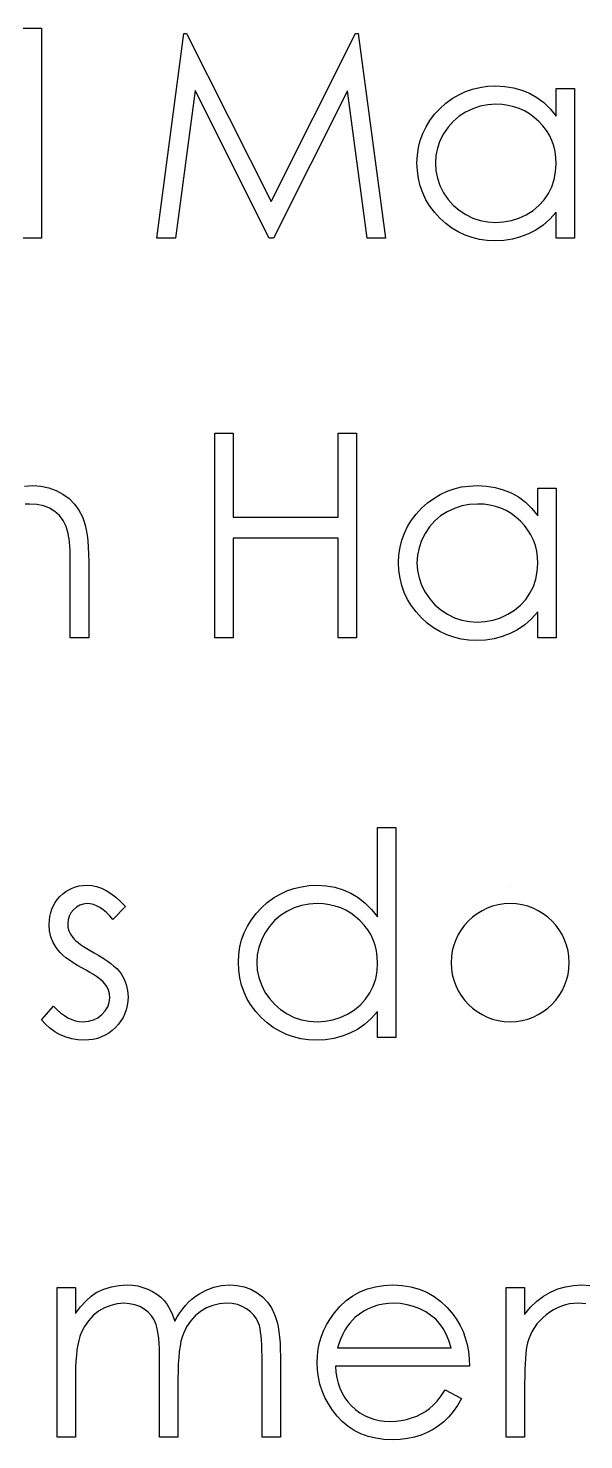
# Model space of a CAD drawing. Header units: millimetres. Extents: x -53 to 240, y 0 to 133.
# Drawn here: x 29.91 to 39.4, y 108.78 to 132.91 of the extents above; entities that cross this region are included whole.
import ezdxf

# ---------------------------------------------------------------- set-up
doc = ezdxf.new("R2010")
doc.units = ezdxf.units.MM

msp = doc.modelspace()

# ---------------------------------------------------------------- linework, layer by layer
at = {"color": 7, "linetype": 'Continuous'}
msp.add_line((38.141, 118.26), (38.141, 118.26), dxfattribs=at)
at = {"color": 7, "linetype": 'Continuous', "flags": 128}
for points in [[(30.13, 132.914), (30.13, 129.324), (30.13, 129.324), (29.816, 129.324)], [(29.816, 132.914), (30.13, 132.914)], [(32.104, 129.324), (32.566, 132.824), (32.566, 132.824), (32.611, 132.824), (32.611, 132.824), (34.056, 129.953), (34.056, 129.953), (35.498, 132.824), (35.498, 132.824), (35.543, 132.824), (35.543, 132.824), (36.008, 129.324), (36.008, 129.324), (35.693, 129.324), (35.693, 129.324), (35.357, 131.843), (35.357, 131.843), (34.094, 129.324), (34.094, 129.324), (34.023, 129.324), (34.023, 129.324), (32.755, 131.848), (32.755, 131.848), (32.42, 129.324), (32.42, 129.324), (32.104, 129.324)], [(39.239, 131.882), (39.239, 129.324), (39.239, 129.324), (38.925, 129.324), (38.925, 129.324), (38.925, 129.767), (38.925, 129.767), (38.816, 129.649), (38.702, 129.548), (38.58, 129.464), (38.452, 129.397), (38.318, 129.345), (38.179, 129.309), (38.032, 129.286), (37.88, 129.279), (37.88, 129.279), (37.745, 129.286), (37.614, 129.304), (37.489, 129.334), (37.368, 129.376), (37.253, 129.431), (37.142, 129.497), (37.037, 129.576), (36.937, 129.667), (36.845, 129.767), (36.766, 129.871), (36.699, 129.981), (36.644, 130.097), (36.601, 130.218), (36.571, 130.343), (36.553, 130.474), (36.547, 130.61), (36.547, 130.61), (36.553, 130.743), (36.571, 130.872), (36.602, 130.996), (36.645, 131.115), (36.701, 131.229), (36.768, 131.337), (36.848, 131.442), (36.941, 131.541), (37.042, 131.631), (37.148, 131.71), (37.259, 131.776), (37.375, 131.83), (37.497, 131.873), (37.623, 131.903), (37.754, 131.921), (37.89, 131.927), (37.89, 131.927), (38.046, 131.919), (38.195, 131.896), (38.336, 131.857), (38.469, 131.803), (38.595, 131.732), (38.713, 131.642), (38.822, 131.535), (38.925, 131.409), (38.925, 131.409), (38.925, 131.882), (38.925, 131.882), (39.239, 131.882)], [(37.894, 131.613), (37.757, 131.604), (37.625, 131.58), (37.499, 131.538), (37.377, 131.481), (37.265, 131.409), (37.165, 131.322), (37.077, 131.224), (37, 131.111), (36.939, 130.99), (36.896, 130.865), (36.869, 130.738), (36.861, 130.607), (36.861, 130.607), (36.87, 130.476), (36.896, 130.349), (36.94, 130.224), (37.002, 130.102), (37.079, 129.988), (37.167, 129.888), (37.268, 129.801), (37.381, 129.727), (37.502, 129.669), (37.628, 129.627), (37.757, 129.602), (37.891, 129.594), (37.891, 129.594), (38.027, 129.602), (38.16, 129.626), (38.288, 129.668), (38.413, 129.726), (38.529, 129.798), (38.631, 129.882), (38.718, 129.978), (38.792, 130.086), (38.85, 130.203), (38.892, 130.328), (38.916, 130.459), (38.925, 130.598), (38.925, 130.598), (38.92, 130.703), (38.906, 130.805), (38.883, 130.903), (38.85, 130.995), (38.808, 131.083), (38.757, 131.168), (38.697, 131.247), (38.627, 131.322), (38.55, 131.39), (38.47, 131.449), (38.384, 131.499), (38.295, 131.54), (38.201, 131.572), (38.103, 131.595), (38.001, 131.609), (37.894, 131.613)], [(33.091, 125.991), (33.406, 125.991), (33.406, 125.991), (33.406, 124.555), (33.406, 124.555), (35.2, 124.555), (35.2, 124.555), (35.2, 125.991), (35.2, 125.991), (35.514, 125.991), (35.514, 125.991), (35.514, 122.491), (35.514, 122.491), (35.2, 122.491), (35.2, 122.491), (35.2, 124.196), (35.2, 124.196), (33.406, 124.196), (33.406, 124.196), (33.406, 122.491), (33.406, 122.491), (33.091, 122.491), (33.091, 122.491), (33.091, 125.991)], [(29.841, 125.086), (29.981, 125.094), (29.981, 125.094), (30.123, 125.084), (30.256, 125.058), (30.381, 125.012), (30.497, 124.949), (30.602, 124.871), (30.694, 124.779), (30.769, 124.676), (30.83, 124.559), (30.856, 124.494), (30.877, 124.42), (30.895, 124.338), (30.911, 124.247), (30.922, 124.147), (30.931, 124.039), (30.936, 123.922), (30.938, 123.797), (30.938, 123.797), (30.938, 122.491), (30.938, 122.491), (30.623, 122.491), (30.623, 122.491), (30.623, 123.694), (30.623, 123.694), (30.623, 123.799), (30.621, 123.894), (30.619, 123.98), (30.614, 124.058), (30.609, 124.126), (30.602, 124.185), (30.595, 124.235), (30.586, 124.276), (30.586, 124.276), (30.551, 124.394), (30.501, 124.496), (30.438, 124.582), (30.361, 124.653), (30.271, 124.709), (30.169, 124.748), (30.054, 124.772), (29.927, 124.779), (29.927, 124.779), (29.851, 124.777)], [(38.925, 125.049), (38.925, 122.491), (38.925, 122.491), (38.611, 122.491), (38.611, 122.491), (38.611, 122.933), (38.611, 122.933), (38.502, 122.816), (38.388, 122.715), (38.266, 122.63), (38.138, 122.563), (38.004, 122.512), (37.865, 122.476), (37.718, 122.453), (37.566, 122.446), (37.566, 122.446), (37.431, 122.452), (37.3, 122.471), (37.175, 122.501), (37.054, 122.543), (36.939, 122.598), (36.828, 122.664), (36.723, 122.743), (36.623, 122.834), (36.531, 122.933), (36.452, 123.038), (36.385, 123.148), (36.33, 123.264), (36.287, 123.384), (36.257, 123.51), (36.239, 123.641), (36.232, 123.777), (36.232, 123.777), (36.239, 123.91), (36.257, 124.039), (36.288, 124.162), (36.331, 124.282), (36.387, 124.395), (36.454, 124.504), (36.534, 124.608), (36.626, 124.707), (36.727, 124.798), (36.834, 124.876), (36.945, 124.943), (37.061, 124.997), (37.182, 125.04), (37.309, 125.07), (37.44, 125.087), (37.576, 125.094), (37.576, 125.094), (37.732, 125.086), (37.881, 125.063), (38.022, 125.023), (38.155, 124.969), (38.28, 124.899), (38.399, 124.809), (38.508, 124.702), (38.611, 124.575), (38.611, 124.575), (38.611, 125.049), (38.611, 125.049), (38.925, 125.049)], [(37.58, 124.779), (37.443, 124.771), (37.311, 124.746), (37.185, 124.705), (37.063, 124.648), (36.951, 124.575), (36.851, 124.489), (36.762, 124.39), (36.686, 124.277), (36.625, 124.157), (36.582, 124.032), (36.555, 123.904), (36.547, 123.773), (36.547, 123.773), (36.556, 123.643), (36.582, 123.515), (36.626, 123.391), (36.687, 123.269), (36.765, 123.155), (36.853, 123.055), (36.954, 122.968), (37.067, 122.894), (37.188, 122.835), (37.314, 122.794), (37.443, 122.769), (37.577, 122.76), (37.577, 122.76), (37.713, 122.769), (37.846, 122.793), (37.974, 122.835), (38.099, 122.893), (38.215, 122.965), (38.317, 123.049), (38.404, 123.145), (38.477, 123.252), (38.536, 123.369), (38.578, 123.494), (38.602, 123.625), (38.611, 123.764), (38.611, 123.764), (38.606, 123.87), (38.592, 123.972), (38.569, 124.069), (38.536, 124.162), (38.494, 124.25), (38.443, 124.334), (38.383, 124.413), (38.313, 124.488), (38.236, 124.556), (38.156, 124.616), (38.07, 124.666), (37.981, 124.707), (37.887, 124.739), (37.789, 124.761), (37.687, 124.775), (37.58, 124.779)], [(36.188, 119.247), (36.188, 115.658), (36.188, 115.658), (35.873, 115.658), (35.873, 115.658), (35.873, 116.1), (35.873, 116.1), (35.765, 115.982), (35.651, 115.881), (35.529, 115.797), (35.401, 115.73), (35.267, 115.679), (35.127, 115.642), (34.981, 115.62), (34.829, 115.613), (34.829, 115.613), (34.693, 115.619), (34.563, 115.637), (34.438, 115.667), (34.317, 115.71), (34.202, 115.764), (34.091, 115.831), (33.986, 115.909), (33.886, 116), (33.794, 116.1), (33.715, 116.205), (33.648, 116.315), (33.593, 116.43), (33.55, 116.551), (33.52, 116.676), (33.502, 116.807), (33.495, 116.943), (33.495, 116.943), (33.502, 117.077), (33.52, 117.206), (33.551, 117.329), (33.594, 117.448), (33.65, 117.562), (33.717, 117.671), (33.797, 117.775), (33.889, 117.874), (33.99, 117.964), (34.097, 118.043), (34.208, 118.109), (34.324, 118.163), (34.445, 118.206), (34.571, 118.236), (34.703, 118.254), (34.839, 118.26), (34.839, 118.26), (34.995, 118.252), (35.144, 118.227), (35.285, 118.184), (35.418, 118.125), (35.543, 118.049), (35.662, 117.957), (35.771, 117.847), (35.873, 117.72), (35.873, 117.72), (35.873, 119.247), (35.873, 119.247), (36.188, 119.247)], [(31.566, 117.896), (31.353, 117.677), (31.353, 117.677), (31.297, 117.74), (31.24, 117.795), (31.184, 117.841), (31.13, 117.879), (31.074, 117.908), (31.02, 117.929), (30.965, 117.942), (30.911, 117.946), (30.911, 117.946), (30.845, 117.94), (30.784, 117.92), (30.727, 117.888), (30.676, 117.842), (30.633, 117.788), (30.603, 117.731), (30.585, 117.668), (30.579, 117.602), (30.579, 117.602), (30.584, 117.542), (30.6, 117.483), (30.628, 117.426), (30.666, 117.37), (30.666, 117.37), (30.69, 117.341), (30.721, 117.312), (30.757, 117.28), (30.8, 117.248), (30.849, 117.214), (30.904, 117.18), (30.964, 117.143), (31.031, 117.106), (31.031, 117.106), (31.112, 117.06), (31.186, 117.014), (31.254, 116.969), (31.315, 116.924), (31.369, 116.879), (31.417, 116.835), (31.458, 116.791), (31.491, 116.747), (31.491, 116.747), (31.543, 116.657), (31.581, 116.561), (31.603, 116.459), (31.611, 116.352), (31.611, 116.352), (31.607, 116.276), (31.597, 116.203), (31.58, 116.133), (31.557, 116.066), (31.527, 116.002), (31.49, 115.941), (31.447, 115.883), (31.396, 115.827), (31.341, 115.777), (31.283, 115.733), (31.221, 115.697), (31.156, 115.667), (31.087, 115.643), (31.015, 115.626), (30.94, 115.616), (30.861, 115.613), (30.861, 115.613), (30.755, 115.618), (30.652, 115.636), (30.551, 115.665), (30.452, 115.705), (30.359, 115.755), (30.274, 115.815), (30.198, 115.883), (30.13, 115.959), (30.13, 115.959), (30.338, 116.196), (30.338, 116.196), (30.398, 116.133), (30.459, 116.078), (30.522, 116.032), (30.584, 115.994), (30.648, 115.965), (30.713, 115.944), (30.778, 115.931), (30.845, 115.927), (30.845, 115.927), (30.935, 115.935), (31.019, 115.958), (31.095, 115.996), (31.165, 116.05), (31.222, 116.113), (31.264, 116.183), (31.288, 116.258), (31.297, 116.338), (31.297, 116.338), (31.291, 116.405), (31.275, 116.468), (31.248, 116.527), (31.21, 116.582), (31.21, 116.582), (31.186, 116.609), (31.154, 116.638), (31.116, 116.669), (31.071, 116.701), (31.019, 116.735), (30.96, 116.77), (30.895, 116.807), (30.823, 116.846), (30.823, 116.846), (30.745, 116.89), (30.673, 116.934), (30.609, 116.979), (30.55, 117.022), (30.498, 117.065), (30.453, 117.109), (30.414, 117.152), (30.382, 117.195), (30.382, 117.195), (30.33, 117.284), (30.294, 117.38), (30.271, 117.481), (30.264, 117.589), (30.264, 117.589), (30.267, 117.66), (30.276, 117.727), (30.29, 117.792), (30.31, 117.854), (30.336, 117.912), (30.368, 117.967), (30.405, 118.02), (30.447, 118.069), (30.495, 118.114), (30.546, 118.152), (30.599, 118.185), (30.655, 118.213), (30.715, 118.234), (30.777, 118.248), (30.842, 118.257), (30.911, 118.26), (30.911, 118.26), (30.992, 118.255), (31.074, 118.238), (31.156, 118.209), (31.238, 118.169), (31.319, 118.118), (31.401, 118.055), (31.484, 117.982), (31.566, 117.896)], [(34.843, 117.946), (34.705, 117.938), (34.574, 117.913), (34.447, 117.872), (34.326, 117.814), (34.214, 117.742), (34.114, 117.656), (34.025, 117.557), (33.949, 117.444), (33.888, 117.323), (33.844, 117.199), (33.818, 117.071), (33.809, 116.94), (33.809, 116.94), (33.818, 116.81), (33.844, 116.682), (33.889, 116.557), (33.95, 116.435), (34.027, 116.322), (34.116, 116.221), (34.217, 116.134), (34.33, 116.061), (34.451, 116.002), (34.576, 115.961), (34.706, 115.935), (34.84, 115.927), (34.84, 115.927), (34.976, 115.935), (35.109, 115.96), (35.237, 116.001), (35.362, 116.059), (35.477, 116.132), (35.58, 116.216), (35.667, 116.312), (35.74, 116.419), (35.798, 116.536), (35.841, 116.661), (35.865, 116.792), (35.873, 116.931), (35.873, 116.931), (35.869, 117.037), (35.855, 117.138), (35.831, 117.236), (35.799, 117.328), (35.757, 117.417), (35.706, 117.501), (35.646, 117.58), (35.575, 117.655), (35.499, 117.723), (35.418, 117.783), (35.333, 117.833), (35.244, 117.873), (35.15, 117.905), (35.052, 117.928), (34.949, 117.942), (34.843, 117.946)], [(30.399, 111.382), (30.713, 111.382), (30.713, 111.382), (30.713, 110.937), (30.713, 110.937), (30.8, 111.052), (30.888, 111.151), (30.978, 111.232), (31.068, 111.297), (31.068, 111.297), (31.195, 111.354), (31.325, 111.395), (31.458, 111.418), (31.595, 111.427), (31.595, 111.427), (31.688, 111.422), (31.778, 111.409), (31.865, 111.385), (31.95, 111.353), (32.031, 111.313), (32.103, 111.268), (32.168, 111.216), (32.225, 111.158), (32.276, 111.09), (32.324, 111.01), (32.369, 110.916), (32.409, 110.809), (32.409, 110.809), (32.451, 110.883), (32.496, 110.952), (32.544, 111.016), (32.594, 111.076), (32.646, 111.131), (32.701, 111.181), (32.758, 111.228), (32.819, 111.269), (32.943, 111.338), (33.074, 111.388), (33.208, 111.417), (33.347, 111.427), (33.347, 111.427), (33.476, 111.418), (33.596, 111.394), (33.709, 111.352), (33.814, 111.294), (33.909, 111.221), (33.991, 111.134), (34.06, 111.036), (34.115, 110.923), (34.138, 110.86), (34.158, 110.789), (34.175, 110.711), (34.189, 110.625), (34.199, 110.533), (34.207, 110.433), (34.212, 110.325), (34.213, 110.21), (34.213, 110.21), (34.213, 108.824), (34.213, 108.824), (33.899, 108.824), (33.899, 108.824), (33.899, 110.211), (33.899, 110.211), (33.898, 110.309), (33.896, 110.4), (33.891, 110.482), (33.884, 110.556), (33.876, 110.622), (33.865, 110.68), (33.854, 110.731), (33.84, 110.773), (33.804, 110.846), (33.759, 110.912), (33.703, 110.969), (33.636, 111.02), (33.561, 111.06), (33.478, 111.09), (33.389, 111.107), (33.293, 111.113), (33.293, 111.113), (33.174, 111.104), (33.061, 111.078), (32.953, 111.034), (32.85, 110.973), (32.756, 110.897), (32.676, 110.809), (32.609, 110.71), (32.556, 110.599), (32.534, 110.536), (32.515, 110.463), (32.5, 110.38), (32.486, 110.288), (32.477, 110.185), (32.469, 110.073), (32.465, 109.951), (32.463, 109.819), (32.463, 109.819), (32.463, 108.824), (32.463, 108.824), (32.149, 108.824), (32.149, 108.824), (32.149, 110.125), (32.149, 110.125), (32.148, 110.235), (32.146, 110.337), (32.141, 110.428), (32.134, 110.511), (32.126, 110.585), (32.116, 110.649), (32.104, 110.704), (32.09, 110.75), (32.056, 110.828), (32.01, 110.898), (31.953, 110.96), (31.886, 111.013), (31.81, 111.057), (31.727, 111.088), (31.637, 111.106), (31.541, 111.113), (31.541, 111.113), (31.427, 111.104), (31.317, 111.078), (31.21, 111.036), (31.108, 110.976), (31.014, 110.902), (30.933, 110.815), (30.865, 110.718), (30.81, 110.608), (30.788, 110.546), (30.768, 110.478), (30.751, 110.4), (30.738, 110.316), (30.727, 110.224), (30.72, 110.123), (30.715, 110.016), (30.713, 109.901), (30.713, 109.901), (30.713, 108.824), (30.713, 108.824), (30.399, 108.824), (30.399, 108.824), (30.399, 111.382)], [(37.03, 109.632), (37.309, 109.485), (37.309, 109.485), (37.241, 109.368), (37.167, 109.263), (37.089, 109.169), (37.004, 109.088), (36.915, 109.017), (36.821, 108.955), (36.721, 108.902), (36.616, 108.858), (36.504, 108.824), (36.386, 108.799), (36.26, 108.784), (36.128, 108.779), (36.128, 108.779), (35.981, 108.786), (35.842, 108.805), (35.711, 108.836), (35.589, 108.88), (35.475, 108.937), (35.369, 109.007), (35.271, 109.089), (35.182, 109.183), (35.102, 109.286), (35.033, 109.392), (34.975, 109.501), (34.927, 109.614), (34.889, 109.729), (34.862, 109.848), (34.847, 109.971), (34.841, 110.096), (34.841, 110.096), (34.846, 110.214), (34.86, 110.329), (34.883, 110.44), (34.915, 110.549), (34.956, 110.654), (35.007, 110.756), (35.067, 110.855), (35.136, 110.95), (35.136, 110.95), (35.233, 111.062), (35.339, 111.159), (35.451, 111.24), (35.573, 111.308), (35.702, 111.36), (35.838, 111.397), (35.983, 111.419), (36.136, 111.427), (36.136, 111.427), (36.293, 111.419), (36.442, 111.395), (36.583, 111.356), (36.716, 111.301), (36.84, 111.231), (36.957, 111.144), (37.065, 111.041), (37.166, 110.923), (37.166, 110.923), (37.23, 110.832), (37.286, 110.735), (37.333, 110.632), (37.372, 110.524), (37.403, 110.41), (37.425, 110.291), (37.438, 110.166), (37.444, 110.036), (37.444, 110.036), (35.156, 110.036), (35.156, 110.036), (35.162, 109.935), (35.176, 109.838), (35.198, 109.746), (35.229, 109.659), (35.267, 109.577), (35.313, 109.499), (35.368, 109.427), (35.43, 109.358), (35.499, 109.296), (35.571, 109.242), (35.648, 109.197), (35.728, 109.159), (35.812, 109.131), (35.901, 109.11), (35.993, 109.098), (36.089, 109.094), (36.089, 109.094), (36.183, 109.097), (36.275, 109.108), (36.366, 109.127), (36.455, 109.153), (36.542, 109.185), (36.621, 109.223), (36.693, 109.265), (36.759, 109.312), (36.823, 109.369), (36.889, 109.442), (36.959, 109.529), (37.03, 109.632)], [(38.072, 111.382), (38.386, 111.382), (38.386, 111.382), (38.386, 110.921), (38.386, 110.921), (38.489, 111.044), (38.597, 111.15), (38.711, 111.237), (38.83, 111.306), (38.954, 111.359), (39.084, 111.397), (39.219, 111.419), (39.359, 111.427), (39.359, 111.427), (39.501, 111.418)], [(39.432, 111.105), (39.305, 111.113), (39.305, 111.113), (39.229, 111.11), (39.155, 111.101), (39.083, 111.085), (39.014, 111.064), (38.946, 111.036), (38.88, 111.003), (38.816, 110.963), (38.754, 110.918), (38.696, 110.867), (38.644, 110.815), (38.596, 110.759), (38.553, 110.7), (38.516, 110.638), (38.484, 110.574), (38.456, 110.506), (38.435, 110.435), (38.435, 110.435), (38.423, 110.384), (38.414, 110.322), (38.405, 110.251), (38.398, 110.17), (38.393, 110.079), (38.389, 109.979), (38.387, 109.869), (38.386, 109.749), (38.386, 109.749), (38.386, 108.824), (38.386, 108.824), (38.072, 108.824), (38.072, 108.824), (38.072, 111.382)], [(37.13, 110.35), (37.093, 110.474), (37.047, 110.585), (36.995, 110.682), (36.934, 110.766), (36.866, 110.841), (36.786, 110.907), (36.696, 110.966), (36.596, 111.017), (36.489, 111.059), (36.379, 111.089), (36.267, 111.107), (36.152, 111.113), (36.152, 111.113), (36.058, 111.109), (35.967, 111.098), (35.879, 111.079), (35.796, 111.053), (35.714, 111.019), (35.637, 110.978), (35.564, 110.929), (35.493, 110.873), (35.493, 110.873), (35.444, 110.827), (35.398, 110.775), (35.355, 110.718), (35.316, 110.656), (35.28, 110.587), (35.246, 110.513), (35.216, 110.435), (35.188, 110.35), (35.188, 110.35), (37.13, 110.35)]]:
    msp.add_lwpolyline(points, dxfattribs=at)
at = {"color": 7, "linetype": 'Continuous'}
msp.add_arc((38.139, 116.937), 1.009, 90.0006, 89.9994, dxfattribs=at)

doc.saveas('drawing.dxf')
